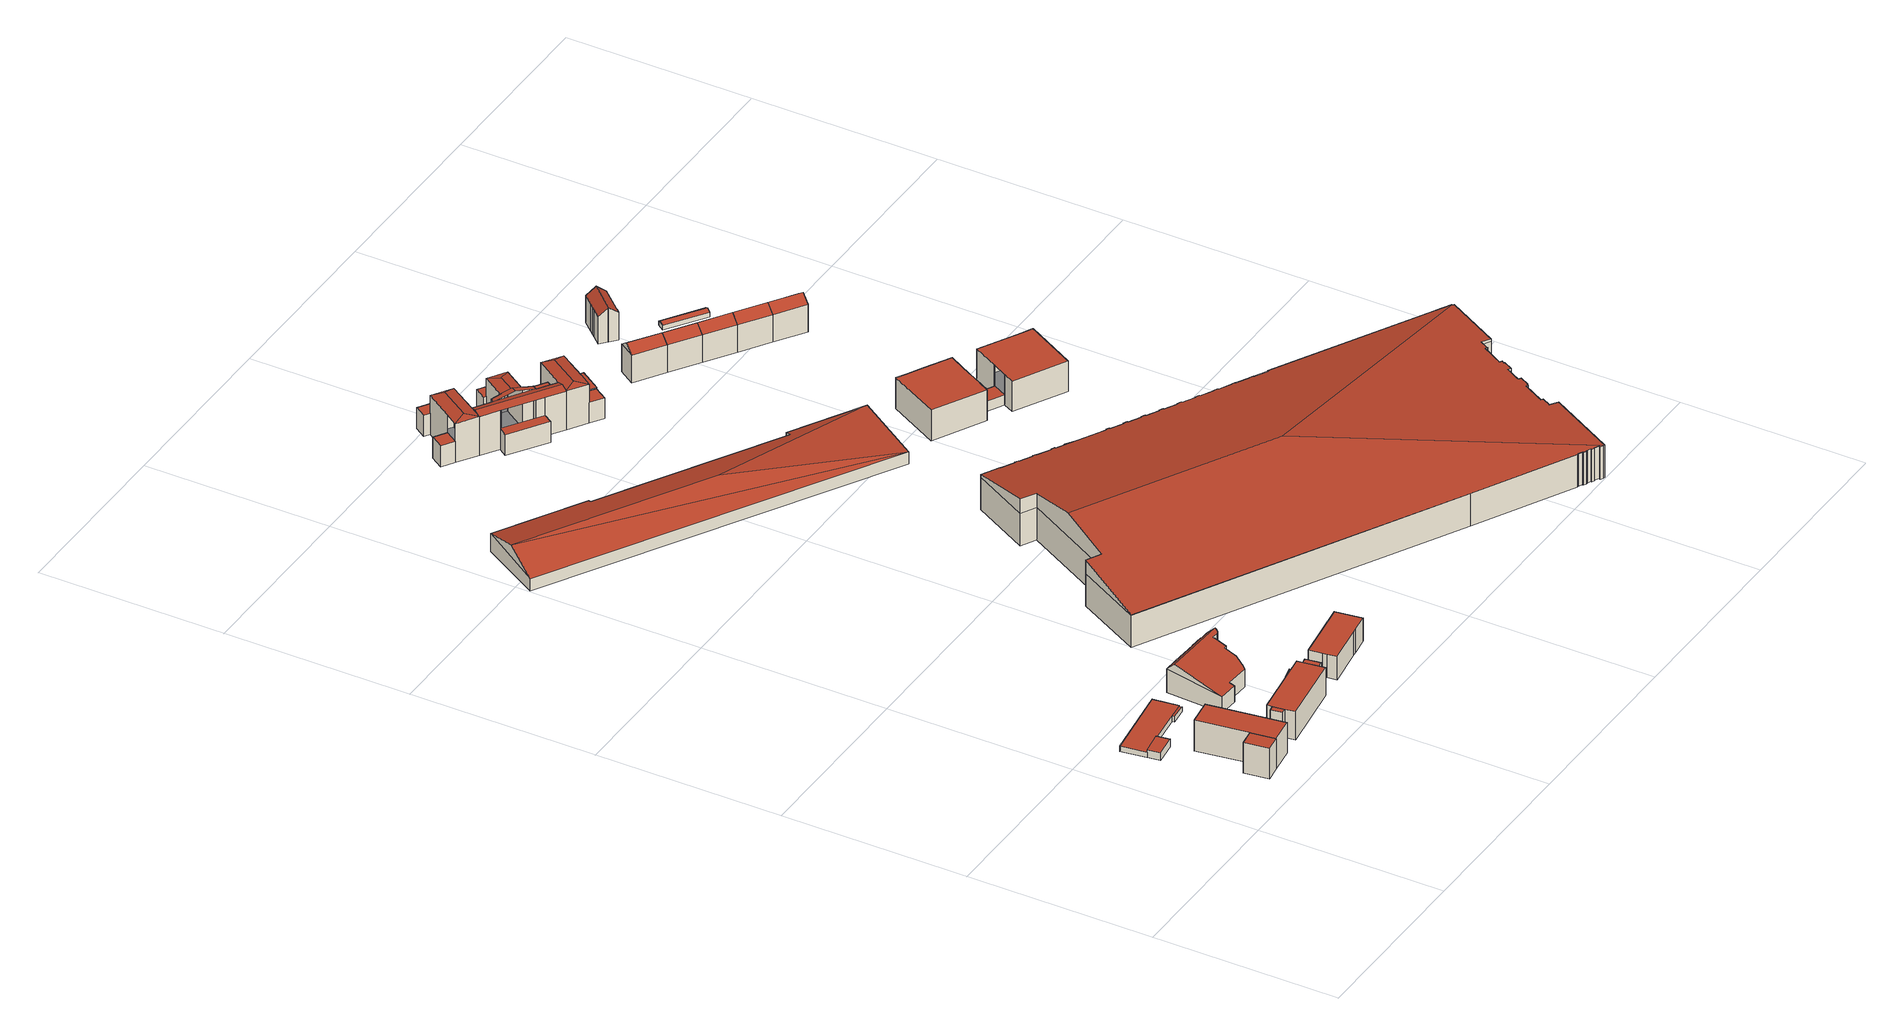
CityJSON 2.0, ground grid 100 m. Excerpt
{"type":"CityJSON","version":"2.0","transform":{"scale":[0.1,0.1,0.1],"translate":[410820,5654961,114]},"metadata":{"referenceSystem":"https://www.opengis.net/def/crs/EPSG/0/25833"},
"CityObjects":{
"building1":{"type":"Building","attributes":{"Gemeindeschluessel":14612000,"Geometrietyp2DReferenz":"3000","function":"31001_9998","roofType":"9999"},"children":["building1-1","building1-2"]},
"building1-1":{"type":"BuildingPart","attributes":{"Dachtyp_tdc":"tdcPolyFlatRoof","Dachneigung":0,"QualitaetDacherkennung":38,"Geometrietyp2DReferenz":"3000","measuredHeight":17.44,"roofType":"1000"},"parents":["building1"],"geometry":[{"type":"MultiSurface","lod":"2","boundaries":[[[0,1,2,3]],[[1,4,5,2]],[[4,6,7,5]],[[6,4,1,0]],[[3,2,5,7]]],"semantics":{"surfaces":[{"type":"WallSurface"},{"type":"RoofSurface"},{"type":"GroundSurface"}],"values":[0,0,0,1,2]}}]},
"building1-2":{"type":"BuildingPart","attributes":{"Dachtyp_tdc":"tdcPolyFlatRoof","Dachneigung":0,"QualitaetDacherkennung":65,"Geometrietyp2DReferenz":"3000","measuredHeight":17.47,"roofType":"1000"},"parents":["building1"],"geometry":[{"type":"MultiSurface","lod":"2","boundaries":[[[8,9,10,11]],[[9,12,13,10]],[[12,14,0,3,13]],[[15,8,11,7,6]],[[15,14,12,9,8]],[[11,10,13,3,7]]],"semantics":{"surfaces":[{"type":"WallSurface"},{"type":"RoofSurface"},{"type":"GroundSurface"}],"values":[0,0,0,0,1,2]}}]},
"building2":{"type":"Building","attributes":{"Gemeindeschluessel":14612000,"Geometrietyp2DReferenz":"3000","function":"31001_9998","roofType":"9999"},"children":["building2-1","building2-2","building2-3"]},
"building2-1":{"type":"BuildingPart","attributes":{"Dachtyp_tdc":"tdcPolyFlatRoof","Dachneigung":3.08,"QualitaetDacherkennung":61,"Geometrietyp2DReferenz":"3000","measuredHeight":3,"roofType":"2100"},"parents":["building2"],"geometry":[{"type":"MultiSurface","lod":"2","boundaries":[[[16,17,18,19]],[[17,20,21,22,18]],[[23,16,19,24]],[[23,25,20,17,16]],[[19,18,22,24]]],"semantics":{"surfaces":[{"type":"WallSurface"},{"type":"RoofSurface"},{"type":"GroundSurface"}],"values":[0,0,0,1,2]}}]},
"building2-2":{"type":"BuildingPart","attributes":{"Dachtyp_tdc":"tdcPolyFlatRoof","Dachneigung":0,"QualitaetDacherkennung":64,"Geometrietyp2DReferenz":"3000","measuredHeight":2.94,"roofType":"1000"},"parents":["building2"],"geometry":[{"type":"MultiSurface","lod":"2","boundaries":[[[26,27,28,29]],[[27,30,23,24,28]],[[21,31,32,22]],[[33,26,29,34]],[[33,31,21,25,30,27,26]],[[29,28,24,22,32,34]]],"semantics":{"surfaces":[{"type":"WallSurface"},{"type":"RoofSurface"},{"type":"GroundSurface"}],"values":[0,0,0,0,1,2]}}]},
"building2-3":{"type":"BuildingPart","attributes":{"Dachtyp_tdc":"tdcPolyFlatRoof","Dachneigung":0,"QualitaetDacherkennung":62,"Geometrietyp2DReferenz":"3000","measuredHeight":4.38,"roofType":"1000"},"parents":["building2"],"geometry":[{"type":"MultiSurface","lod":"2","boundaries":[[[35,36,37,32,31]],[[36,38,39,37]],[[38,40,33,34,39]],[[40,38,36,35]],[[32,37,39,34]]],"semantics":{"surfaces":[{"type":"WallSurface"},{"type":"RoofSurface"},{"type":"GroundSurface"}],"values":[0,0,0,1,2]}}]},
"building3":{"type":"Building","attributes":{"Dachtyp_tdc":"tdcPolyFlatRoof","Gemeindeschluessel":14612000,"Dachneigung":0,"QualitaetDacherkennung":69,"Geometrietyp2DReferenz":"3000","measuredHeight":16.15,"function":"31001_9998","roofType":"1000"},"geometry":[{"type":"Solid","lod":"2","boundaries":[[[[41,42,43,44]],[[42,45,46,43]],[[45,47,48,46]],[[47,41,44,48]],[[47,45,42,41]],[[44,43,46,48]]]],"semantics":{"surfaces":[{"type":"WallSurface"},{"type":"RoofSurface"},{"type":"GroundSurface"}],"values":[[0,0,0,0,1,2]]}}]},
"building4":{"type":"Building","attributes":{"Dachtyp_tdc":"tdcPolyFlatRoof","Gemeindeschluessel":14612000,"Dachneigung":0,"QualitaetDacherkennung":72,"Geometrietyp2DReferenz":"3000","measuredHeight":16.17,"function":"31001_9998","roofType":"1000"},"geometry":[{"type":"Solid","lod":"2","boundaries":[[[[49,50,51,52]],[[50,53,54,51]],[[53,55,56,54]],[[55,57,58,56]],[[57,59,60,58]],[[59,41,44,60]],[[41,47,48,44]],[[47,49,52,48]],[[47,41,59,57,55,53,50,49]],[[52,51,54,56,58,60,44,48]]]],"semantics":{"surfaces":[{"type":"WallSurface"},{"type":"RoofSurface"},{"type":"GroundSurface"}],"values":[[0,0,0,0,0,0,0,0,1,2]]}}]},
"building5":{"type":"Building","attributes":{"Dachtyp_tdc":"tdcFreeFormRoof","Gemeindeschluessel":14612000,"Dachneigung":17.98,"QualitaetDacherkennung":18,"Geometrietyp2DReferenz":"3000","measuredHeight":17.74,"function":"31001_9998","roofType":"5000"},"geometry":[{"type":"Solid","lod":"2","boundaries":[[[[61,62,63,64]],[[62,65,66,63]],[[65,67,68,66]],[[67,69,70,68]],[[69,71,72,70]],[[71,73,74,72]],[[73,75,76,74]],[[75,77,78,76]],[[77,79,80,78]],[[79,81,82,80]],[[81,83,84,82]],[[83,85,86,84]],[[85,87,88,86]],[[87,89,90,88]],[[89,91,92,90]],[[91,93,94,92]],[[93,95,96,94]],[[95,97,98,96]],[[97,99,100,98]],[[99,101,102,100]],[[101,103,104,102]],[[103,105,106,104]],[[105,107,108,106]],[[107,61,64,108]],[[109,103,101,99,97,95,93,91,89,87,85,83,81,110]],[[107,105,109,110,79,77,75,73,71,69,67,65,62,61]],[[81,79,110]],[[105,103,109]],[[64,63,66,68,70,72,74,76,78,80,82,84,86,88,90,92,94,96,98,100,102,104,106,108]]]],"semantics":{"surfaces":[{"type":"WallSurface"},{"type":"RoofSurface"},{"type":"GroundSurface"}],"values":[[0,0,0,0,0,0,0,0,0,0,0,0,0,0,0,0,0,0,0,0,0,0,0,0,1,1,0,0,2]]}}]},
"building6":{"type":"Building","attributes":{"Dachtyp_tdc":"tdcPolyFlatRoof","Gemeindeschluessel":14612000,"Dachneigung":0,"QualitaetDacherkennung":48,"Geometrietyp2DReferenz":"3000","measuredHeight":16.16,"function":"31001_9998","roofType":"1000"},"geometry":[{"type":"Solid","lod":"2","boundaries":[[[[53,111,112,54]],[[111,113,114,112]],[[113,55,56,114]],[[55,53,54,56]],[[55,113,111,53]],[[54,112,114,56]]]],"semantics":{"surfaces":[{"type":"WallSurface"},{"type":"RoofSurface"},{"type":"GroundSurface"}],"values":[[0,0,0,0,1,2]]}}]},
"building7":{"type":"Building","attributes":{"Dachtyp_tdc":"tdcPolyFlatRoof","Gemeindeschluessel":14612000,"Dachneigung":0,"QualitaetDacherkennung":70,"Geometrietyp2DReferenz":"3000","measuredHeight":2.98,"function":"31001_9998","roofType":"1000"},"geometry":[{"type":"Solid","lod":"2","boundaries":[[[[115,116,117,118]],[[116,119,120,117]],[[119,121,122,120]],[[121,115,118,122]],[[121,119,116,115]],[[118,117,120,122]]]],"semantics":{"surfaces":[{"type":"WallSurface"},{"type":"RoofSurface"},{"type":"GroundSurface"}],"values":[[0,0,0,0,1,2]]}}]},
"building8":{"type":"Building","attributes":{"Dachtyp_tdc":"tdcPolyFlatRoof","Gemeindeschluessel":14612000,"Dachneigung":0,"QualitaetDacherkennung":79,"Geometrietyp2DReferenz":"3000","measuredHeight":13.34,"function":"31001_9998","roofType":"1000"},"geometry":[{"type":"Solid","lod":"2","boundaries":[[[[123,124,125,126]],[[124,127,128,125]],[[127,129,130,128]],[[129,131,132,130]],[[131,133,134,132]],[[133,135,136,134]],[[135,137,138,136]],[[137,123,126,138]],[[137,135,133,131,129,127,124,123]],[[126,125,128,130,132,134,136,138]]]],"semantics":{"surfaces":[{"type":"WallSurface"},{"type":"RoofSurface"},{"type":"GroundSurface"}],"values":[[0,0,0,0,0,0,0,0,1,2]]}}]},
"building9":{"type":"Building","attributes":{"Dachtyp_tdc":"tdcFreeFormRoof","Gemeindeschluessel":14612000,"Dachneigung":14.79,"QualitaetDacherkennung":2,"Geometrietyp2DReferenz":"3000","measuredHeight":15.6,"function":"31001_9998","roofType":"5000"},"geometry":[{"type":"Solid","lod":"2","boundaries":[[[[139,140,141,142]],[[140,143,144,141]],[[143,145,146,144]],[[145,147,148,146]],[[147,149,150,148]],[[149,151,152,150]],[[151,153,154,152]],[[153,139,142,154]],[[147,145,155]],[[145,143,140,139,153,151,156,155]],[[156,147,155]],[[147,156,149]],[[151,149,156]],[[142,141,144,146,148,150,152,154]]]],"semantics":{"surfaces":[{"type":"WallSurface"},{"type":"RoofSurface"},{"type":"GroundSurface"}],"values":[[0,0,0,0,0,0,0,0,1,1,1,1,0,2]]}}]},
"building10":{"type":"Building","attributes":{"Gemeindeschluessel":14612000,"Geometrietyp2DReferenz":"3000","function":"31001_9998","roofType":"9999"},"children":["building10-1","building10-2","building10-3","building10-4","building10-5","building10-6","building10-7","building10-8","building10-9","building10-10","building10-11","building10-12","building10-13"]},
"building10-1":{"type":"BuildingPart","attributes":{"Dachtyp_tdc":"tdcGableRoof","Dachneigung":15.53,"QualitaetDacherkennung":69,"Geometrietyp2DReferenz":"3000","measuredHeight":23.27,"roofType":"3100"},"parents":["building10"],"geometry":[{"type":"MultiSurface","lod":"2","boundaries":[[[157,158,159]],[[157,160,161,158]],[[160,162,163,164,161]],[[165,166,167,168]],[[166,169,167]],[[170,171,172]],[[170,173,174,171]],[[175,176,177,178,179,180]],[[181,182,173,170,166,165,183,184]],[[184,162,160,157,185,186,187,188,176,175,181]],[[189,190,158,161,164,191,168,167,171,174,192,179,178]]],"semantics":{"surfaces":[{"type":"WallSurface"},{"type":"RoofSurface"},{"type":"GroundSurface"}],"values":[0,0,0,0,0,0,0,0,1,1,2]}}]},
"building10-2":{"type":"BuildingPart","attributes":{"Dachtyp_tdc":"tdcPolyFlatRoof","Dachneigung":0,"QualitaetDacherkennung":54,"Geometrietyp2DReferenz":"3000","measuredHeight":11.87,"roofType":"1000"},"parents":["building10"],"geometry":[{"type":"MultiSurface","lod":"2","boundaries":[[[193,194,195,196]],[[194,197,198,195]],[[199,200,201,202]],[[200,203,204,201]],[[203,193,196,204]],[[203,200,199,197,194,193]],[[196,195,198,202,201,204]]],"semantics":{"surfaces":[{"type":"WallSurface"},{"type":"RoofSurface"},{"type":"GroundSurface"}],"values":[0,0,0,0,0,1,2]}}]},
"building10-3":{"type":"BuildingPart","attributes":{"Dachtyp_tdc":"tdcPolyFlatRoof","Dachneigung":0,"QualitaetDacherkennung":61,"Geometrietyp2DReferenz":"3000","measuredHeight":11.83,"roofType":"1000"},"parents":["building10"],"geometry":[{"type":"MultiSurface","lod":"2","boundaries":[[[205,206,207,208]],[[209,210,211,212]],[[210,205,208,211]],[[210,209,206,205]],[[208,207,212,211]]],"semantics":{"surfaces":[{"type":"WallSurface"},{"type":"RoofSurface"},{"type":"GroundSurface"}],"values":[0,0,0,1,2]}}]},
"building10-4":{"type":"BuildingPart","attributes":{"Dachtyp_tdc":"tdcHipAndGableRoof","Dachneigung":10.46,"QualitaetDacherkennung":74,"Geometrietyp2DReferenz":"3000","measuredHeight":23.33,"roofType":"5000"},"parents":["building10"],"geometry":[{"type":"MultiSurface","lod":"2","boundaries":[[[202,198,213,214,215]],[[216,198,197]],[[216,217,213,198]],[[218,219,199,202,215]],[[216,219,220]],[[218,221,220,219]],[[216,220,221,217]]],"semantics":{"surfaces":[{"type":"GroundSurface"},{"type":"WallSurface"},{"type":"RoofSurface"}],"values":[0,1,1,1,2,2,2]}}]},
"building10-5":{"type":"BuildingPart","attributes":{"Dachtyp_tdc":"tdcGableRoof","Dachneigung":12.56,"QualitaetDacherkennung":29,"Geometrietyp2DReferenz":"3000","measuredHeight":24.57,"roofType":"3100"},"parents":["building10"],"geometry":[{"type":"MultiSurface","lod":"2","boundaries":[[[222,159,158,223]],[[177,224,225,178]],[[224,226,215,225]],[[226,218,215]],[[227,222,223,213,217]],[[228,226,224,177,229,187,230]],[[230,185,159,222,227,228]],[[223,158,190,189,178,225,215,214,213]]],"semantics":{"surfaces":[{"type":"WallSurface"},{"type":"RoofSurface"},{"type":"GroundSurface"}],"values":[0,0,0,0,0,1,1,2]}}]},
"building10-6":{"type":"BuildingPart","attributes":{"Dachtyp_tdc":"tdcPolyFlatRoof","Dachneigung":0,"QualitaetDacherkennung":52,"Geometrietyp2DReferenz":"3000","measuredHeight":11.84,"roofType":"1000"},"parents":["building10"],"geometry":[{"type":"MultiSurface","lod":"2","boundaries":[[[231,232,233,234]],[[235,236,237,238]],[[236,239,240,237]],[[239,231,234,240]],[[239,236,235,232,231]],[[234,233,238,237,240]]],"semantics":{"surfaces":[{"type":"WallSurface"},{"type":"RoofSurface"},{"type":"GroundSurface"}],"values":[0,0,0,0,1,2]}}]},
"building10-7":{"type":"BuildingPart","attributes":{"Dachtyp_tdc":"tdcPolyFlatRoof","Dachneigung":0,"QualitaetDacherkennung":65,"Geometrietyp2DReferenz":"3000","measuredHeight":11.81,"roofType":"1000"},"parents":["building10"],"geometry":[{"type":"MultiSurface","lod":"2","boundaries":[[[241,242,243,244]],[[242,245,246,243]],[[247,241,244,248]],[[247,245,242,241]],[[244,243,246,248]]],"semantics":{"surfaces":[{"type":"WallSurface"},{"type":"RoofSurface"},{"type":"GroundSurface"}],"values":[0,0,0,1,2]}}]},
"building10-8":{"type":"BuildingPart","attributes":{"Dachtyp_tdc":"tdcPolyFlatRoof","Dachneigung":0,"QualitaetDacherkennung":0,"Geometrietyp2DReferenz":"3000","measuredHeight":4.5,"roofType":"9999"},"parents":["building10"],"geometry":[{"type":"MultiSurface","lod":"2","boundaries":[[[249,250,251,252,253]],[[252,251,254,255]],[[251,250,256,254]],[[250,249,257,258,256]],[[259,257,249,253]],[[255,254,256,258,260]],[[255,260,259,253,252]],[[259,260,258,257]]],"semantics":{"surfaces":[{"type":"RoofSurface"},{"type":"WallSurface"},{"type":"GroundSurface"},{"type":"ClosureSurface","isClosure":"1","QuelleClosure":"LoD1Solid"}],"values":[0,1,1,1,1,2,3,3]}}]},
"building10-9":{"type":"BuildingPart","attributes":{"Dachtyp_tdc":"tdcPolyFlatRoof","Dachneigung":0,"QualitaetDacherkennung":58,"Geometrietyp2DReferenz":"3000","measuredHeight":11.79,"roofType":"1000"},"parents":["building10"],"geometry":[{"type":"MultiSurface","lod":"2","boundaries":[[[169,261,262,167]],[[261,263,264,262]],[[263,172,171,264]],[[172,263,261,169]],[[167,262,264,171]]],"semantics":{"surfaces":[{"type":"WallSurface"},{"type":"RoofSurface"},{"type":"GroundSurface"}],"values":[0,0,0,1,2]}}]},
"building10-10":{"type":"BuildingPart","attributes":{"Dachtyp_tdc":"tdcPolyFlatRoof","Dachneigung":0,"QualitaetDacherkennung":49,"Geometrietyp2DReferenz":"3000","measuredHeight":11.84,"roofType":"1000"},"parents":["building10"],"geometry":[{"type":"MultiSurface","lod":"2","boundaries":[[[265,266,252,255,267]],[[268,269,266,265]],[[267,255,260,270]]],"semantics":{"surfaces":[{"type":"WallSurface"},{"type":"RoofSurface"},{"type":"GroundSurface"}],"values":[0,1,2]}}]},
"building10-11":{"type":"BuildingPart","attributes":{"Dachtyp_tdc":"tdcPolyFlatRoof","Dachneigung":0,"QualitaetDacherkennung":46,"Geometrietyp2DReferenz":"3000","measuredHeight":3.95,"roofType":"1000"},"parents":["building10"],"geometry":[{"type":"MultiSurface","lod":"2","boundaries":[[[257,271,272,258]],[[271,273,274,272]],[[273,275,276,274]],[[275,273,271,257,259,277]],[[260,258,272,274,276,270]]],"semantics":{"surfaces":[{"type":"WallSurface"},{"type":"RoofSurface"},{"type":"GroundSurface"}],"values":[0,0,0,1,2]}}]},
"building10-12":{"type":"BuildingPart","attributes":{"Dachtyp_tdc":"tdcHipRoof","Dachneigung":10.31,"QualitaetDacherkennung":73,"Geometrietyp2DReferenz":"3000","measuredHeight":23.25,"roofType":"3200"},"parents":["building10"],"geometry":[{"type":"MultiSurface","lod":"2","boundaries":[[[278,279,247,248,276,275]],[[280,246,245]],[[280,281,168,246]],[[281,165,168]],[[163,282,283,164]],[[282,284,265,267,283]],[[281,280,285]],[[286,284,282,287]],[[280,279,278,286,287,285]],[[282,163,288,183,281,285,287]],[[267,270,276,248,246,168,191,164,283]]],"semantics":{"surfaces":[{"type":"WallSurface"},{"type":"RoofSurface"},{"type":"GroundSurface"}],"values":[0,0,0,0,0,0,1,1,1,1,2]}}]},
"building10-13":{"type":"BuildingPart","attributes":{"Dachtyp_tdc":"tdcHipRoof","Dachneigung":10.16,"QualitaetDacherkennung":74,"Geometrietyp2DReferenz":"3000","measuredHeight":23.26,"roofType":"3200"},"parents":["building10"],"geometry":[{"type":"MultiSurface","lod":"2","boundaries":[[[289,290,291,233,232]],[[290,180,179,291]],[[292,174,173]],[[290,289,293,294]],[[295,292,296]],[[293,297,295,296,294]],[[292,182,298,180,290,294,296]],[[212,207,238,233,291,179,192,174]],[[292,295,212,174]],[[295,209,212]],[[297,293,235,238,207,206]]],"semantics":{"surfaces":[{"type":"WallSurface"},{"type":"RoofSurface"},{"type":"GroundSurface"}],"values":[0,0,0,1,1,1,1,2,0,0,0]}}]},
"building11":{"type":"Building","attributes":{"Dachtyp_tdc":"tdcPolyFlatRoof","Gemeindeschluessel":14612000,"Dachneigung":0,"QualitaetDacherkennung":26,"Geometrietyp2DReferenz":"3000","measuredHeight":19.7,"function":"31001_9998","roofType":"1000"},"geometry":[{"type":"Solid","lod":"2","boundaries":[[[[299,300,301,302]],[[300,303,304,301]],[[303,305,306,304]],[[305,299,302,306]],[[305,303,300,299]],[[302,301,304,306]]]],"semantics":{"surfaces":[{"type":"WallSurface"},{"type":"RoofSurface"},{"type":"GroundSurface"}],"values":[[0,0,0,0,1,2]]}}]},
"building12":{"type":"Building","attributes":{"Gemeindeschluessel":14612000,"Geometrietyp2DReferenz":"3000","function":"31001_9998","roofType":"9999"},"children":["building12-1","building12-2","building12-3","building12-4"]},
"building12-1":{"type":"BuildingPart","attributes":{"Dachtyp_tdc":"tdcFreeFormRoof","Dachneigung":21.99,"QualitaetDacherkennung":49,"Geometrietyp2DReferenz":"3000","measuredHeight":7.55,"roofType":"5000"},"parents":["building12"],"geometry":[{"type":"MultiSurface","lod":"2","boundaries":[[[307,308,309,310]],[[308,311,312,309]],[[311,313,314,312]],[[313,315,316,314]],[[315,317,318,316]],[[317,319,320,318]],[[319,321,322,320]],[[321,323,324,322]],[[323,325,326,324]],[[325,327,328,326]],[[327,329,330,328]],[[329,331,332,330]],[[325,323,321,319,317,333]],[[317,315,313,311,308,307,334,335,336,337,333]],[[337,338,331,329,327,325,333]],[[332,339,340,341,310,309,312,314,316,318,320,322,324,326,328,330]]],"semantics":{"surfaces":[{"type":"WallSurface"},{"type":"RoofSurface"},{"type":"GroundSurface"}],"values":[0,0,0,0,0,0,0,0,0,0,0,0,1,1,1,2]}}]},
"building12-2":{"type":"BuildingPart","attributes":{"Dachtyp_tdc":"tdcPolyFlatRoof","Dachneigung":40.14,"QualitaetDacherkennung":54,"Geometrietyp2DReferenz":"3000","measuredHeight":11.92,"roofType":"2100"},"parents":["building12"],"geometry":[{"type":"MultiSurface","lod":"2","boundaries":[[[342,343,344,345]],[[342,346,347,343]],[[346,348,349,347]],[[348,350,351,349]],[[350,352,353,351]],[[352,354,355,353]],[[354,356,357,355]],[[356,358,359,357]],[[358,360,361,359]],[[360,362,363,361]],[[362,364,365,363]],[[364,366,367,365]],[[366,368,369,367]],[[368,370,371,369]],[[370,372,373,371]],[[372,374,307,310,373]],[[374,372,370,368,366,364,362,360,358,356,354,352,350,348,346,342,375,376,377]],[[341,343,347,349,351,353,355,357,359,361,363,365,367,369,371,373,310]]],"semantics":{"surfaces":[{"type":"WallSurface"},{"type":"RoofSurface"},{"type":"GroundSurface"}],"values":[0,0,0,0,0,0,0,0,0,0,0,0,0,0,0,0,1,2]}}]},
"building12-3":{"type":"BuildingPart","attributes":{"Dachtyp_tdc":"tdcFreeFormRoof","Dachneigung":21.07,"QualitaetDacherkennung":43,"Geometrietyp2DReferenz":"3000","measuredHeight":7.43,"roofType":"5000"},"parents":["building12"],"geometry":[{"type":"MultiSurface","lod":"2","boundaries":[[[378,379,343,380]],[[379,381,343]],[[382,383,384,385]],[[383,386,387,384]],[[386,388,389,387]],[[388,390,391,389]],[[390,392,393,391]],[[392,394,395,393]],[[394,396,397,395]],[[396,398,399,397]],[[392,390,388,386,383,382,400,401]],[[401,402,403,381,379,378,404,398,396,394,392]],[[399,405,380,343,406,407,385,384,387,389,391,393,395,397]],[[398,404,405,399]],[[404,378,380,405]]],"semantics":{"surfaces":[{"type":"WallSurface"},{"type":"RoofSurface"},{"type":"GroundSurface"}],"values":[0,0,0,0,0,0,0,0,0,0,1,1,2,0,0]}}]},
"building12-4":{"type":"BuildingPart","attributes":{"Dachtyp_tdc":"tdcCutGableRoof","Dachneigung":34.44,"QualitaetDacherkennung":33,"Geometrietyp2DReferenz":"3000","measuredHeight":12.24,"roofType":"9999"},"parents":["building12"],"geometry":[{"type":"MultiSurface","lod":"2","boundaries":[[[408,409,410,332,331]],[[409,411,412,410]],[[411,413,382,385,412]],[[413,411,414,415,375,345,416,402,417,400]],[[408,338,418,336,419,420,376,421,422,409]],[[414,422,421,415]],[[422,414,411,409]],[[385,407,406,343,341,340,339,332,410,412]]],"semantics":{"surfaces":[{"type":"WallSurface"},{"type":"RoofSurface"},{"type":"GroundSurface"}],"values":[0,0,0,1,1,1,0,2]}}]},
"building13":{"type":"Building","attributes":{"Dachtyp_tdc":"tdcFreeFormRoof","Gemeindeschluessel":14612000,"Dachneigung":10.84,"QualitaetDacherkennung":11,"Geometrietyp2DReferenz":"3000","measuredHeight":31.95,"function":"31001_9998","roofType":"5000"},"geometry":[{"type":"Solid","lod":"2","boundaries":[[[[423,424,425,426]],[[424,427,428,425]],[[427,429,430,428]],[[429,431,432,430]],[[431,433,434,432]],[[433,435,436,434]],[[435,437,438,436]],[[437,439,440,438]],[[439,441,442,440]],[[441,443,444,442]],[[443,445,446,444]],[[445,447,448,446]],[[447,449,450,448]],[[449,451,452,450]],[[451,453,454,452]],[[453,455,456,454]],[[455,457,458,456]],[[457,459,460,458]],[[459,461,462,460]],[[461,463,464,462]],[[463,465,466,464]],[[465,467,468,466]],[[467,469,470,468]],[[469,471,472,470]],[[471,473,474,472]],[[473,475,476,474]],[[475,477,478,476]],[[477,479,480,478]],[[479,481,482,480]],[[481,483,484,482]],[[483,485,486,484]],[[485,487,488,486]],[[487,489,490,488]],[[489,491,492,490]],[[491,493,494,492]],[[493,495,496,494]],[[495,497,498,496]],[[497,499,500,498]],[[499,501,502,500]],[[501,503,504,502]],[[503,505,506,504]],[[505,507,508,506]],[[507,509,510,508]],[[509,511,512,510]],[[511,513,514,512]],[[513,515,516,514]],[[515,517,518,516]],[[513,519,520,515]],[[515,520,521,517]],[[517,521,522,523]],[[523,522,524,525]],[[525,524,526,527]],[[527,526,528,529]],[[529,528,530,531]],[[531,530,532,533]],[[533,532,534,535]],[[535,534,536,537]],[[537,536,538,539]],[[539,538,540,541]],[[542,543,544,545]],[[545,544,546,547]],[[547,546,548,549]],[[549,548,550,551]],[[551,550,552,553]],[[553,552,554,555]],[[555,554,556,557]],[[557,556,558,559]],[[559,558,560,561]],[[561,560,562,563]],[[563,562,564,565]],[[565,564,566,567]],[[567,566,568,569]],[[569,568,570,571]],[[571,570,572,573]],[[573,572,574,575]],[[575,574,576,577]],[[577,576,578,579]],[[579,578,580,581]],[[581,580,582,583]],[[583,582,584,585]],[[585,584,586,587]],[[587,586,588,589]],[[589,588,590,591]],[[591,590,592,593]],[[593,592,594,595]],[[596,597,598,599]],[[595,594,597,596]],[[599,598,600,601]],[[601,600,602,603]],[[603,602,604,605]],[[605,604,606,607]],[[607,606,608,609]],[[609,608,610,611]],[[611,610,612,613]],[[583,585,614,615]],[[585,587,616,614]],[[587,589,617,616]],[[589,591,618,617]],[[591,593,619,618]],[[593,595,620,619]],[[595,596,621,620]],[[596,599,622,621]],[[599,601,623,622]],[[601,603,624,623]],[[603,605,625,624]],[[605,607,626,625]],[[607,609,627,626]],[[609,611,628,627]],[[611,613,629,628]],[[613,630,631,629]],[[630,632,633,631]],[[632,634,635,633]],[[634,636,637,635]],[[636,638,639,637]],[[638,640,641,639]],[[640,642,643,641]],[[642,644,645,643]],[[644,646,647,645]],[[646,648,649,647]],[[648,650,651,649]],[[650,652,653,651]],[[652,654,655,653]],[[654,656,657,655]],[[656,423,426,657]],[[424,658,659,427]],[[427,659,660,429]],[[429,660,661,431]],[[431,661,662,433]],[[433,662,663,435]],[[435,663,664,437]],[[437,664,665,439]],[[439,665,666,441]],[[441,666,667,443]],[[443,667,668,445]],[[445,668,669,670,447]],[[495,671,672,497]],[[493,673,671,495]],[[497,672,499]],[[447,670,674,449]],[[449,674,675,451]],[[451,675,676,453]],[[453,676,677,455]],[[455,677,678,457]],[[457,678,679,459]],[[459,679,680,461]],[[461,680,681,463]],[[463,681,682,465]],[[465,682,683,467]],[[467,683,684,469]],[[469,684,685,471]],[[471,685,686,473]],[[473,686,687,475]],[[475,687,688,477]],[[477,688,689,479]],[[479,689,690,481]],[[481,690,691,483]],[[483,691,692,485]],[[485,692,693,487]],[[487,693,694,489]],[[489,694,695,491]],[[491,695,673,493]],[[615,614,616,617,618,619,620,621,622,623,624,625,626,627,628,629,631,633,635,637,639,641,643,645,647,649,651,653,655,657,426,425,428,430,432,434,436,438,440,442,444,446,448,450,452,454,456,458,460,462,464,466,468,470,472,474,476,478,480,482,484,486,488,490,492,494,496,498,500,502,504,506,508,510,512,514,516,518,696,697,698,699,700,701,702,703,704,705,706,707,708,709,710,711,712,713,714,715,716,717,718,719,720,721,722,723,724,725,726,727,728,729]],[[730,731,709,708]],[[731,542,710,709]],[[542,545,711,710]],[[545,547,712,711]],[[547,549,713,712]],[[549,551,714,713]],[[551,553,715,714]],[[553,555,716,715]],[[555,557,717,716]],[[557,559,718,717]],[[559,561,719,718]],[[561,563,720,719]],[[563,565,721,720]],[[565,567,722,721]],[[567,569,723,722]],[[569,571,724,723]],[[571,573,725,724]],[[573,575,726,725]],[[575,577,727,726]],[[577,579,728,727]],[[579,581,729,728]],[[581,583,615,729]],[[673,695,694,693,692,691,690,689,688,687,686,685,684,683,682,681,680,679,678,677,676,675,674,670,669,732,733,499,672,671]],[[669,668,667,666,665,664,663,662,661,660,659,658,734,735,736,737,738,739,740,741,742,743,744,745,746,747,748,612,610,608,606,604,602,600,598,597,594,592,590,588,586,584,582,580,578,576,574,572,570,568,566,564,562,560,558,556,554,552,550,548,546,544,543,749,732]],[[540,538,536,534,532,530,528,526,524,522,521,520,519,750,751,752,505,503,753,733,732,749,754,755,756,757]],[[541,540,757,758]],[[758,757,756,759]],[[759,756,755,730]],[[730,755,754,731]],[[731,754,749,543,542]],[[499,733,753,501]],[[501,753,503]],[[505,752,507]],[[507,752,751,509]],[[509,751,750,511]],[[511,750,519,513]],[[539,541,705,704]],[[541,758,706,705]],[[758,759,707,706]],[[759,730,708,707]],[[613,612,748,630]],[[630,748,747,632]],[[632,747,746,634]],[[634,746,745,636]],[[636,745,744,638]],[[638,744,743,640]],[[640,743,742,642]],[[642,742,741,644]],[[644,741,740,646]],[[646,740,739,648]],[[648,739,738,650]],[[650,738,737,652]],[[652,737,736,654]],[[654,736,735,656]],[[656,735,734,423]],[[423,734,658,424]],[[517,523,696,518]],[[523,525,697,696]],[[525,527,698,697]],[[527,529,699,698]],[[529,531,700,699]],[[531,533,701,700]],[[533,535,702,701]],[[535,537,703,702]],[[537,539,704,703]]]],"semantics":{"surfaces":[{"type":"WallSurface"},{"type":"GroundSurface"},{"type":"RoofSurface"}],"values":[[0,0,0,0,0,0,0,0,0,0,0,0,0,0,0,0,0,0,0,0,0,0,0,0,0,0,0,0,0,0,0,0,0,0,0,0,0,0,0,0,0,0,0,0,0,0,0,0,0,0,0,0,0,0,0,0,0,0,0,0,0,0,0,0,0,0,0,0,0,0,0,0,0,0,0,0,0,0,0,0,0,0,0,0,0,0,0,0,0,0,0,0,0,0,0,0,0,0,0,0,0,0,0,0,0,0,0,0,0,0,0,0,0,0,0,0,0,0,0,0,0,0,0,0,0,0,0,0,0,0,0,0,0,0,0,0,0,0,0,0,0,0,0,0,0,0,0,0,0,0,0,0,0,0,0,0,0,0,0,0,0,1,0,0,0,0,0,0,0,0,0,0,0,0,0,0,0,0,0,0,0,0,0,0,2,2,2,0,0,0,0,0,0,0,0,0,0,0,0,0,0,0,0,0,0,0,0,0,0,0,0,0,0,0,0,0,0,0,0,0,0,0,0,0,0,0,0]]}}]},
"building14":{"type":"Building","attributes":{"Dachtyp_tdc":"tdcGableRoof","Gemeindeschluessel":14612000,"Dachneigung":37.37,"QualitaetDacherkennung":70,"Geometrietyp2DReferenz":"3000","measuredHeight":19.53,"function":"31001_9998","roofType":"3100"},"geometry":[{"type":"Solid","lod":"2","boundaries":[[[[760,761,762,763]],[[761,764,765,762]],[[764,766,767,765]],[[766,760,763,767]],[[764,761,768]],[[760,766,769]],[[761,760,769,768]],[[766,764,768,769]],[[763,762,765,767]]]],"semantics":{"surfaces":[{"type":"WallSurface"},{"type":"RoofSurface"},{"type":"GroundSurface"}],"values":[[0,0,0,0,0,0,1,1,2]]}}]},
"building15":{"type":"Building","attributes":{"Dachtyp_tdc":"tdcGableRoof","Gemeindeschluessel":14612000,"Dachneigung":37.22,"QualitaetDacherkennung":72,"Geometrietyp2DReferenz":"3000","measuredHeight":19.58,"function":"31001_9998","roofType":"3100"},"geometry":[{"type":"Solid","lod":"2","boundaries":[[[[766,770,771,767]],[[770,772,773,771]],[[772,760,763,773]],[[760,766,767,763]],[[772,770,774]],[[766,760,775]],[[770,766,775,774]],[[760,772,774,775]],[[767,771,773,763]]]],"semantics":{"surfaces":[{"type":"WallSurface"},{"type":"RoofSurface"},{"type":"GroundSurface"}],"values":[[0,0,0,0,0,0,1,1,2]]}}]},
"building16":{"type":"Building","attributes":{"Gemeindeschluessel":14612000,"Geometrietyp2DReferenz":"3000","function":"31001_9998","roofType":"9999"},"children":["building16-1","building16-2","building16-3"]},
"building16-1":{"type":"BuildingPart","attributes":{"Dachtyp_tdc":"tdcPolyFlatRoof","Dachneigung":0,"QualitaetDacherkennung":38,"Geometrietyp2DReferenz":"3000","measuredHeight":17.44,"roofType":"1000"},"parents":["building16"],"geometry":[{"type":"MultiSurface","lod":"2","boundaries":[[[776,777,778,779]],[[777,780,781,782,778]],[[783,784,785]],[[783,786,787,784]],[[786,788,789,787]],[[788,790,791,789]],[[790,792,793,791]],[[792,794,795,793]],[[794,796,797,795]],[[796,798,799,797]],[[798,800,801,799]],[[800,776,779,801]],[[800,798,796,794,792,790,788,786,783,780,777,776]],[[779,778,782,784,787,789,791,793,795,797,799,801]]],"semantics":{"surfaces":[{"type":"WallSurface"},{"type":"RoofSurface"},{"type":"GroundSurface"}],"values":[0,0,0,0,0,0,0,0,0,0,0,0,1,2]}}]},
"building16-2":{"type":"BuildingPart","attributes":{"Dachtyp_tdc":"tdcPolyFlatRoof","Dachneigung":0,"QualitaetDacherkennung":40,"Geometrietyp2DReferenz":"3000","measuredHeight":17.65,"roofType":"1000"},"parents":["building16"],"geometry":[{"type":"MultiSurface","lod":"2","boundaries":[[[802,803,804,805]],[[803,806,807,804]],[[806,808,809,807]],[[808,810,811,809]],[[810,812,813,811]],[[812,814,815,813]],[[814,816,817,815]],[[816,818,819,817]],[[818,820,819]],[[821,822,823,824,825]],[[822,802,805,823]],[[822,821,818,816,814,812,810,808,806,803,802]],[[805,804,807,809,811,813,815,817,819,824,823]]],"semantics":{"surfaces":[{"type":"WallSurface"},{"type":"RoofSurface"},{"type":"GroundSurface"}],"values":[0,0,0,0,0,0,0,0,0,0,0,1,2]}}]},
"building16-3":{"type":"BuildingPart","attributes":{"Dachtyp_tdc":"tdcPolyFlatRoof","Dachneigung":0,"QualitaetDacherkennung":46,"Geometrietyp2DReferenz":"3000","measuredHeight":5.55,"roofType":"1000"},"parents":["building16"],"geometry":[{"type":"MultiSurface","lod":"2","boundaries":[[[820,785,784,819]],[[781,825,824,782]],[[825,781,785,820]],[[819,784,782,824]]],"semantics":{"surfaces":[{"type":"WallSurface"},{"type":"RoofSurface"},{"type":"GroundSurface"}],"values":[0,0,1,2]}}]},
"building17":{"type":"Building","attributes":{"Dachtyp_tdc":"tdcGableRoof","Gemeindeschluessel":14612000,"Dachneigung":37.29,"QualitaetDacherkennung":72,"Geometrietyp2DReferenz":"3000","measuredHeight":19.58,"function":"31001_9998","roofType":"3100"},"geometry":[{"type":"Solid","lod":"2","boundaries":[[[[826,770,774,827]],[[828,773,771,829]],[[830,772,773,828]],[[772,770,771,773]],[[770,826,829,771]],[[826,830,828,829]],[[770,772,774]],[[830,826,827]],[[772,830,827,774]]]],"semantics":{"surfaces":[{"type":"RoofSurface"},{"type":"GroundSurface"},{"type":"WallSurface"}],"values":[[0,1,2,2,2,2,2,2,0]]}}]},
"building18":{"type":"Building","attributes":{"Gemeindeschluessel":14612000,"Dachtyp_tdc":"tdcGableRoof","Dachneigung":37.11,"QualitaetDacherkennung":77,"Geometrietyp2DReferenz":"3000","measuredHeight":19.49,"function":"31001_9998","roofType":"3100"},"geometry":[{"type":"Solid","lod":"2","boundaries":[[[[831,832,833,834]],[[832,835,836,833]],[[835,837,838,836]],[[837,839,840,838]],[[839,841,842,840]],[[841,843,844,842]],[[843,845,846,844]],[[845,847,848,846]],[[847,849,850,848]],[[849,851,852,850]],[[851,853,854,852]],[[853,855,856,854]],[[855,857,858,856]],[[857,831,834,858]],[[853,851,849,847,845,843,841,839,837]],[[837,835,832,831,857,855,853]],[[834,833,836,838,840,842,844,846,848,850,852,854,856,858]]]],"semantics":{"surfaces":[{"type":"WallSurface"},{"type":"RoofSurface"},{"type":"GroundSurface"}],"values":[[0,0,0,0,0,0,0,0,0,0,0,0,0,0,1,1,2]]}}]},
"building19":{"type":"Building","attributes":{"Dachtyp_tdc":"tdcGableRoof","Gemeindeschluessel":14612000,"Dachneigung":37.51,"QualitaetDacherkennung":72,"Geometrietyp2DReferenz":"3000","measuredHeight":19.58,"function":"31001_9998","roofType":"3100"},"geometry":[{"type":"Solid","lod":"2","boundaries":[[[[859,830,828,860]],[[830,826,829,828]],[[861,859,860,862]],[[826,830,863]],[[859,861,864]],[[830,859,864,863]],[[861,826,863,864]],[[860,828,829,862]],[[826,861,862,829]]]],"semantics":{"surfaces":[{"type":"WallSurface"},{"type":"RoofSurface"},{"type":"GroundSurface"}],"values":[[0,0,0,0,0,1,1,2,0]]}}]},
"building20":{"type":"Building","attributes":{"Dachtyp_tdc":"tdcGableRoof","Gemeindeschluessel":14612000,"Dachneigung":29.11,"QualitaetDacherkennung":40,"Geometrietyp2DReferenz":"3000","measuredHeight":3.74,"function":"31001_2463","roofType":"3100"},"geometry":[{"type":"Solid","lod":"2","boundaries":[[[[865,866,867,868]],[[866,869,870,867]],[[869,871,872,870]],[[871,865,868,872]],[[869,866,873]],[[865,871,874]],[[866,865,874,873]],[[871,869,873,874]],[[868,867,870,872]]]],"semantics":{"surfaces":[{"type":"WallSurface"},{"type":"RoofSurface"},{"type":"GroundSurface"}],"values":[[0,0,0,0,0,0,1,1,2]]}}]},
"building21":{"type":"Building","attributes":{"Dachtyp_tdc":"tdcGableRoof","Gemeindeschluessel":14612000,"Dachneigung":37.27,"QualitaetDacherkennung":71,"Geometrietyp2DReferenz":"3000","measuredHeight":19.55,"function":"31001_9998","roofType":"3100"},"geometry":[{"type":"Solid","lod":"2","boundaries":[[[[861,875,876,862]],[[875,877,878,876]],[[877,859,860,878]],[[859,861,862,860]],[[877,875,879]],[[861,859,880]],[[875,861,880,879]],[[859,877,879,880]],[[862,876,878,860]]]],"semantics":{"surfaces":[{"type":"WallSurface"},{"type":"RoofSurface"},{"type":"GroundSurface"}],"values":[[0,0,0,0,0,0,1,1,2]]}}]}
},
"vertices":[
[456,161,192],[372,149,192],[372,149,18],[456,161,18],[353,281,192],[353,281,18],[437,294,192],[437,294,18],
[396,570,193],[535,590,193],[535,590,18],[396,570,18],[595,181,193],[595,181,18],[456,161,193],[437,294,193],
[649,778,42],[556,765,48],[556,765,17],[649,778,17],[554,778,48],[554,778,47],[554,778,17],[647,791,42],[647,791,17],[565,780,47],
[222,870,47],[628,928,47],[628,928,17],[222,870,17],[647,791,47],[360,752,47],[360,752,17],[241,735,47],[241,735,17],
[360,752,61],[370,684,61],[370,684,17],[250,667,61],[250,667,17],[241,735,61],
[692,249,186],[664,244,186],[664,244,24],[692,249,24],[655,306,186],[655,306,24],[683,311,186],[683,311,24],
[679,340,186],[1061,396,186],[1061,396,24],[679,340,24],[1065,366,186],[1065,366,24],[1077,284,186],[1077,284,24],[1082,251,186],[1082,251,24],[700,195,186],[700,195,24],
[1074,831,181],[1043,833,181],[1043,833,12],[1074,831,12],[1038,761,157],[1038,761,12],[1023,761,157],[1023,761,12],[1018,697,137],[1018,697,12],[986,641,118],[986,641,12],[972,625,112],[972,625,12],[843,632,113],[843,632,12],[842,605,104],[842,605,12],[736,611,104],[736,611,12],[751,918,149],[751,918,12],[826,915,149],[826,915,12],[825,911,153],[825,911,12],[971,904,152],[971,904,12],[971,906,151],[971,906,12],[1046,903,150],[1046,903,12],[1046,896,156],[1046,896,12],[1075,895,156],[1075,895,12],[1085,892,158],[1085,892,12],[1093,885,164],[1093,885,12],[1099,875,173],[1099,875,12],[1101,861,186],[1101,861,12],[1097,847,186],[1097,847,12],[1087,836,183],[1087,836,12],[1100,857,189],[749,874,189],
[1094,370,186],[1094,370,24],[1106,289,186],[1106,289,24],
[1173,407,47],[1110,394,47],[1110,394,17],[1173,407,17],[1094,476,47],[1094,476,17],[1157,489,47],[1157,489,17],
[1207,416,151],[1540,464,151],[1540,464,18],[1207,416,18],[1561,322,151],[1561,322,18],[1465,308,151],[1465,308,18],[1442,305,151],[1442,305,18],[1228,273,151],[1228,273,18],[1221,322,151],[1221,322,18],[1218,344,151],[1218,344,18],
[638,3956,119],[1573,3413,119],[1573,3413,9],[638,3956,9],[1591,3443,110],[1591,3443,9],[1970,3223,110],[1970,3223,9],[1776,2890,77],[1776,2890,9],[3,3921,77],[3,3921,9],[188,4239,114],[188,4239,9],[647,3972,114],[647,3972,9],[1066,3507,165],[91,4073,165],
[1176,4554,227],[1176,4554,4],[1176,4554,225],[1239,4513,227],[1239,4513,4],[1273,4490,227],[1273,4490,226],[1273,4490,4],[1230,4424,225],[1138,4484,225],[1138,4484,4],[1230,4424,4],[1138,4484,122],[940,4615,225],[940,4615,4],[940,4615,122],[850,4674,225],[850,4674,4],[893,4740,227],[989,4678,227],[989,4678,225],[989,4678,4],[893,4740,4],[893,4740,226],[872,4709,237],[851,4677,226],[1231,4425,226],[1253,4459,237],[1170,4558,227],[1083,4615,227],[996,4673,227],[988,4677,227],[988,4677,4],[1083,4615,4],[1253,4459,4],[872,4709,4],
[1286,4787,123],[1246,4725,123],[1246,4725,4],[1286,4787,4],[1229,4737,123],[1229,4737,4],[1133,4800,123],[1123,4807,123],[1123,4807,4],[1133,4800,4],[1163,4868,123],[1163,4868,4],
[724,4855,123],[790,4813,123],[790,4813,4],[724,4855,4],[744,4744,123],[679,4787,123],[679,4787,4],[744,4744,4],
[1144,4608,4],[1098,4638,4],[1049,4670,4],[1229,4737,227],[1144,4608,227],[1049,4670,227],[1133,4800,227],[1159,4732,238],[1098,4638,238],
[1191,4578,225],[1191,4578,4],[1003,4699,225],[1003,4699,4],[1049,4670,237],[1144,4608,238],[1098,4638,250],[988,4677,225],[1083,4615,250],
[992,4976,123],[953,4917,123],[953,4917,4],[992,4976,4],[885,4959,123],[855,4978,123],[855,4978,4],[885,4959,4],[895,5039,123],[895,5039,4],
[1446,4384,122],[1399,4312,122],[1399,4312,4],[1446,4384,4],[1332,4356,122],[1332,4356,4],[1379,4428,122],[1379,4428,4],
[1543,4610,49],[1546,4614,49],[1446,4679,49],[1443,4675,49],[1511,4631,49],[1446,4679,4],[1443,4675,4],[1546,4614,4],[1543,4610,44],[1543,4610,4],[1511,4631,44],[1511,4631,4],
[1107,4437,122],[1107,4437,4],[908,4568,122],[908,4568,4],
[1407,4620,123],[1443,4675,123],[1407,4620,4],[1474,4575,123],[1511,4631,123],[1474,4575,4],
[1626,4555,44],[1626,4555,4],[1551,4440,44],[1551,4440,4],[1436,4516,44],[1436,4516,4],[1474,4575,44],
[1436,4516,226],[1379,4428,226],[1332,4356,226],[1230,4424,226],[1373,4642,226],[1373,4642,4],[1407,4620,226],[1304,4426,237],[1474,4575,226],[1409,4587,237],[1253,4459,226],
[953,4917,226],[991,4892,226],[991,4892,4],[850,4674,226],[885,4959,225],[927,4904,237],[744,4744,225],[822,4743,237],[790,4813,225],[872,4709,226],
[1239,4513,224],[1176,4554,224],[1176,4554,27],[1239,4513,27],[1191,4578,224],[1191,4578,27],[1254,4536,224],[1254,4536,27],
[2210,2206,67],[2248,2189,66],[2248,2189,6],[2210,2206,6],[2244,2181,69],[2244,2181,6],[2253,2175,70],[2253,2175,6],[2258,2165,72],[2258,2165,6],[2258,2159,74],[2258,2159,6],[2258,2154,73],[2258,2154,6],[2255,2144,73],[2255,2144,6],[2247,2135,77],[2247,2135,6],[2243,2133,79],[2243,2133,6],[2236,2130,77],[2236,2130,6],[2224,2130,76],[2224,2130,6],[2214,2135,76],[2214,2135,6],[2245,2146,82],[2207,2202,69],[2240,2182,70],[2231,2165,77],[2226,2156,82],[2217,2141,77],[2226,2156,6],[2240,2182,6],[2207,2202,6],
[2101,2266,124],[2101,2266,6],[2101,2266,79],[2101,2266,106],[2112,2286,105],[2112,2286,6],[2125,2278,105],[2125,2278,6],[2130,2287,97],[2130,2287,6],[2143,2279,97],[2143,2279,6],[2148,2286,89],[2148,2286,6],[2157,2281,89],[2157,2281,6],[2151,2271,99],[2151,2271,6],[2184,2251,99],[2184,2251,6],[2191,2263,88],[2191,2263,6],[2200,2258,88],[2200,2258,6],[2196,2251,95],[2196,2251,6],[2210,2242,95],[2210,2242,6],[2206,2234,103],[2206,2234,6],[2219,2228,101],[2219,2228,6],[2210,2206,121],[2124,2252,125],[2186,2215,125],[2207,2202,125],
[2063,2288,66],[2101,2266,66],[2063,2288,6],[2101,2266,67],[2038,2232,76],[2028,2237,76],[2028,2237,6],[2038,2232,6],[2022,2245,76],[2022,2245,6],[2019,2255,78],[2019,2255,6],[2021,2266,80],[2021,2266,6],[2024,2270,80],[2024,2270,6],[2027,2275,78],[2027,2275,6],[2034,2282,74],[2034,2282,6],[2047,2285,71],[2047,2285,6],[2046,2247,79],[2050,2254,80],[2052,2258,79],[2067,2286,67],[2059,2281,70],[2059,2281,6],[2067,2286,6],[2050,2254,6],
[2214,2135,77],[2198,2105,77],[2198,2105,6],[2021,2201,79],[2021,2201,6],[2038,2232,79],[2085,2166,128],[2129,2249,128],[2067,2286,79],[2050,2254,79],[2226,2156,77],[2240,2182,77],[2207,2202,106],[2184,2216,127],[2140,2136,127],
[2866,1750,187],[2865,1747,187],[2865,1747,2],[2866,1750,2],[2935,1710,187],[2935,1710,2],[2936,1713,187],[2936,1713,2],[2956,1702,187],[2956,1702,2],[2954,1698,187],[2954,1698,2],[3022,1661,187],[3022,1661,2],[3026,1667,187],[3026,1667,2],[3839,1227,187],[3839,1227,2],[3839,1225,187],[3839,1225,2],[3842,1224,187],[3842,1224,2],[3918,1182,187],[3918,1182,2],[3915,1177,187],[3915,1177,2],[3923,1172,187],[3923,1172,2],[3769,886,187],[3769,886,2],[3720,912,187],[3720,912,2],[3698,871,187],[3698,871,2],[3696,867,187],[3696,867,2],[3694,863,187],[3694,863,2],[3689,866,187],[3689,866,2],[3683,870,187],[3683,870,2],[3664,835,187],[3664,835,2],[3622,758,187],[3622,758,2],[3635,751,187],[3635,751,2],[3627,737,187],[3627,737,2],[3632,734,187],[3632,734,2],[3606,685,187],[3606,685,2],[3589,694,187],[3589,694,2],[3546,615,187],[3546,615,2],[3563,607,187],[3563,607,2],[3537,558,187],[3537,558,2],[3534,559,187],[3534,559,2],[3527,548,187],[3527,548,2],[3516,554,187],[3516,554,2],[3456,442,187],[3456,442,2],[3468,435,187],[3468,435,2],[3443,388,187],[3443,388,2],[3488,364,187],[3488,364,2],[3297,7,187],[3297,7,2],[3289,11,187],[3289,11,2],[3288,9,187],[3288,9,2],[3273,17,187],[3273,17,2],[3277,24,187],[3277,24,2],[3250,38,187],[3250,38,2],[3249,36,187],[3249,36,2],[3236,43,187],[3236,43,2],[3237,46,187],[3237,46,2],[3217,56,187],[3217,56,2],[3236,43,188],[3237,46,189],[3217,56,189],[3215,54,188],[3215,54,187],[3211,57,188],[3211,57,187],[3210,55,188],[3210,55,187],[3197,62,188],[3197,62,187],[3198,63,188],[3198,63,187],[3193,66,188],[3193,66,187],[3195,68,189],[3195,68,187],[3173,80,189],[3173,80,187],[3171,77,188],[3171,77,187],[3167,79,188],[3167,79,187],[1543,2068,187],[1543,2068,269],[1463,2111,269],[1463,2111,187],[1629,2418,203],[1629,2418,187],[1724,2367,203],[1724,2367,187],[1722,2363,204],[1722,2363,187],[1792,2325,204],[1792,2325,187],[1794,2329,203],[1794,2329,187],[1812,2319,203],[1812,2319,187],[1810,2315,204],[1810,2315,187],[1880,2278,204],[1880,2278,187],[1882,2282,203],[1882,2282,187],[1898,2273,203],[1898,2273,187],[1896,2269,204],[1896,2269,187],[1969,2229,204],[1969,2229,187],[1971,2233,203],[1971,2233,187],[1989,2224,203],[1989,2224,187],[1987,2219,204],[1987,2219,187],[2021,2201,204],[2021,2201,187],[2198,2105,204],[2198,2105,187],[2235,2085,204],[2235,2085,187],[2238,2089,203],[2238,2089,187],[2253,2081,203],[2253,2081,187],[2250,2076,204],[2250,2076,187],[2319,2039,204],[2319,2039,187],[2322,2044,203],[2322,2044,187],[2341,2034,203],[2341,2034,187],[2338,2029,204],[2338,2029,187],[2405,1993,187],[2405,1993,204],[2408,1998,203],[2408,1998,187],[2427,1987,203],[2427,1987,187],[2425,1982,204],[2425,1982,187],[2493,1946,204],[2493,1946,187],[2496,1950,203],[2496,1950,187],[2514,1940,203],[2514,1940,187],[2512,1936,204],[2512,1936,187],[2581,1899,204],[2581,1899,187],[2253,2081,2],[2238,2089,2],[2250,2076,2],[2319,2039,2],[2322,2044,2],[2341,2034,2],[2338,2029,2],[2405,1993,2],[2408,1998,2],[2427,1987,2],[2425,1982,2],[2493,1946,2],[2496,1950,2],[2514,1940,2],[2512,1936,2],[2581,1899,2],[2583,1903,187],[2583,1903,2],[2603,1892,187],[2603,1892,2],[2601,1888,187],[2601,1888,2],[2669,1852,187],[2669,1852,2],[2671,1856,187],[2671,1856,2],[2690,1846,187],[2690,1846,2],[2688,1842,187],[2688,1842,2],[2758,1803,187],[2758,1803,2],[2761,1807,187],[2761,1807,2],[2778,1797,187],[2778,1797,2],[2779,1797,187],[2779,1797,2],[2777,1793,187],[2777,1793,2],[2845,1757,187],[2845,1757,2],[2847,1760,187],[2847,1760,2],[2865,1747,204],[2935,1710,204],[2936,1713,203],[2956,1702,203],[2954,1698,204],[3022,1661,204],[3026,1667,203],[3839,1227,203],[3839,1225,203],[3842,1224,203],[3918,1182,203],[3916,1178,204],[3915,1177,204],[3443,388,197],[3488,364,192],[3468,435,198],[3923,1172,203],[3769,886,199],[3720,912,204],[3698,871,204],[3696,867,204],[3694,863,204],[3689,866,204],[3683,870,205],[3664,835,204],[3622,758,203],[3635,751,202],[3627,737,202],[3632,734,201],[3606,685,201],[3589,694,202],[3546,615,201],[3563,607,200],[3537,558,199],[3534,559,199],[3527,548,199],[3516,554,200],[3456,442,199],[3215,54,2],[3211,57,2],[3210,55,2],[3197,62,2],[3198,63,2],[3193,66,2],[3195,68,2],[3173,80,2],[3171,77,2],[3167,79,2],[2645,359,2],[999,1251,2],[1189,1603,2],[1268,1561,2],[1543,2068,2],[1463,2111,2],[1629,2418,2],[1724,2367,2],[1722,2363,2],[1792,2325,2],[1794,2329,2],[1812,2319,2],[1810,2315,2],[1880,2278,2],[1882,2282,2],[1898,2273,2],[1896,2269,2],[1969,2229,2],[1971,2233,2],[1989,2224,2],[1987,2219,2],[2021,2201,2],[2198,2105,2],[2235,2085,2],[1189,1603,187],[1268,1561,187],[2450,1260,322],[3292,10,188],[2866,1750,203],[2847,1760,203],[2845,1757,204],[2777,1793,204],[2779,1797,203],[2778,1797,203],[2761,1807,203],[2758,1803,204],[2688,1842,204],[2690,1846,203],[2671,1856,203],[2669,1852,204],[2601,1888,204],[2603,1892,203],[2583,1903,203],[1410,1823,322],[3249,36,188],[3250,38,189],[3277,24,189],[3289,11,188],[1268,1561,265],[1189,1603,265],[999,1251,188],[2645,359,188],[2645,359,187],[999,1251,187],
[1855,4235,172],[1701,4339,172],[1701,4339,15],[1855,4235,15],[1758,4423,172],[1758,4423,15],[1912,4319,172],[1912,4319,15],[1729,4381,210],[1883,4277,210],
[2065,4216,172],[2065,4216,15],[2008,4133,172],[2008,4133,15],[2036,4175,210],[1884,4277,210],
[2380,2676,186],[2411,2733,186],[2411,2733,12],[2380,2676,12],[2411,2734,186],[2411,2734,67],[2411,2734,12],[2453,2812,186],[2453,2812,12],[2453,2812,67],[2453,2813,186],[2453,2813,12],[2527,2949,186],[2527,2949,12],[2528,2950,186],[2528,2950,12],[2663,2877,186],[2663,2877,12],[2743,2833,186],[2743,2833,12],[2800,2803,186],[2800,2803,12],[2800,2802,186],[2800,2802,12],[2652,2529,186],[2652,2529,12],
[1986,2889,188],[2133,3161,188],[2133,3161,12],[1986,2889,12],[2134,3162,188],[2134,3162,12],[2191,3131,188],[2191,3131,12],[2270,3089,188],[2270,3089,12],[2407,3015,188],[2407,3015,12],[2406,3014,188],[2406,3014,12],[2332,2878,188],[2332,2878,12],[2332,2877,188],[2332,2877,12],[2332,2877,67],[2290,2799,188],[2259,2742,188],[2259,2742,12],[2290,2799,12],[2290,2799,67],
[2217,4114,172],[2189,4072,210],[2160,4030,15],[2217,4114,15],[2160,4030,172],
[1982,4574,177],[1971,4562,177],[1971,4562,19],[1982,4574,19],[1968,4559,177],[1968,4559,19],[1932,4592,214],[1932,4592,19],[1930,4594,212],[1930,4594,19],[1893,4627,174],[1893,4627,19],[1933,4672,174],[1933,4672,19],[1947,4687,174],[1947,4687,19],[1967,4709,174],[1967,4709,19],[2017,4765,174],[2017,4765,19],[2055,4732,213],[2055,4732,19],[2056,4731,214],[2056,4731,19],[2092,4698,177],[2092,4698,19],[1991,4585,177],[1991,4585,19],
[2314,3927,172],[2314,3927,15],[2370,4010,172],[2370,4010,15],[2189,4072,211],[2342,3969,211],
[2171,4459,40],[2373,4321,40],[2373,4321,15],[2171,4459,15],[2348,4285,40],[2348,4285,15],[2146,4423,40],[2146,4423,15],[2360,4304,52],[2159,4441,52],
[2523,3907,172],[2523,3907,15],[2467,3824,172],[2467,3824,15],[2495,3866,210],[2342,3969,210]
]}
